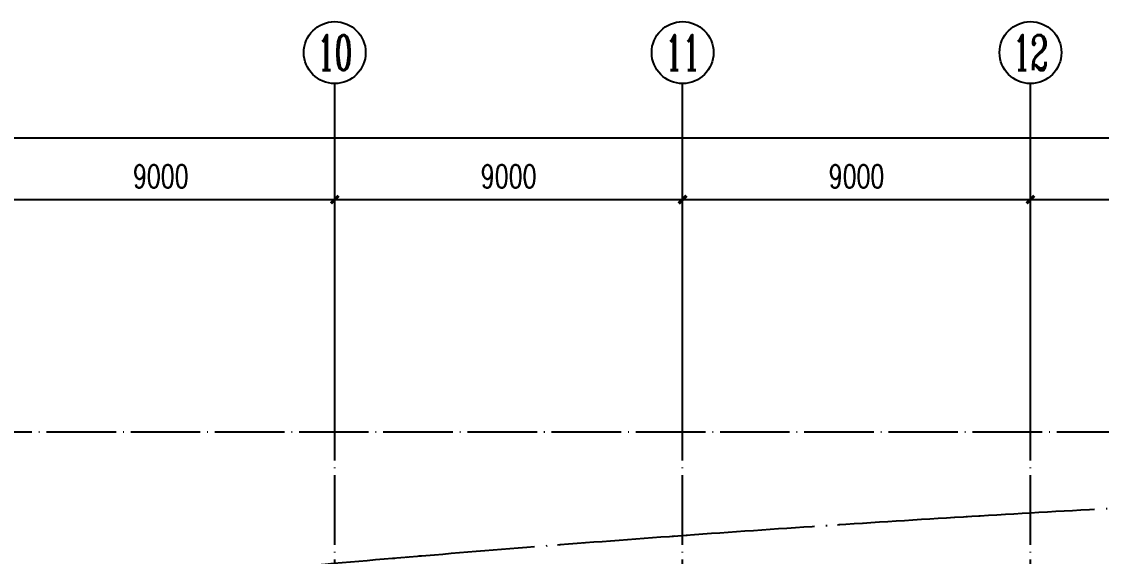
# Model space of a CAD drawing. Extents: x 246015 to 608740, y -108003 to 88400.
# Drawn here: x 371253 to 399189, y 49317 to 63139 of the extents above; entities that cross this region are included whole.
import ezdxf
from ezdxf.enums import TextEntityAlignment as Align

# ---------------------------------------------------------------- set-up
doc = ezdxf.new("R2010")
doc.units = 0
doc.header["$LTSCALE"] = 3000
doc.header["$MEASUREMENT"] = 0
doc.header["$PDMODE"] = 1
doc.linetypes.add('DOTE', pattern=[2.42, 2, -0.2, 0.02, -0.2])
doc.layers.get('0').update_dxf_attribs({"linetype": 'CONTINUOUS'})
doc.layers.get('DEFPOINTS').update_dxf_attribs({"linetype": 'CONTINUOUS'})
for name, color, linetype in [('AXIS', 3, 'CONTINUOUS'), ('AXIS_TEXT', 7, 'CONTINUOUS'), ('dote', 1, 'DOTE')]:
    doc.layers.add(name, color=color, linetype=linetype)
doc.layers.add('红线', color=7, linetype='CONTINUOUS', true_color=0xe0150b)
doc.styles.add('_TCH_AXIS', font='COMPLEX', dxfattribs={"bigfont": 'GBCBIG'})
doc.styles.add('COMPLEX', font='COMPLEX')
doc.styles.add('DIM_FONT', font='simplex.shx', dxfattribs={"width": 0.7, "bigfont": 'hztxt.shx'})
doc.dimstyles.new('DIMN200', dxfattribs={"dimscale": 2, "dimtxt": 300, "dimasz": 100, "dimexe": 250, "dimexo": 300, "dimgap": 150, "dimtad": 1, "dimdec": 0, "dimzin": 0, "dimdsep": 46, "dimtxsty": 'DIM_FONT', "dimblk": 'ARCHTICK', "dimcen": 0.09, "dimclrt": 7, "dimazin": 2, "dimtfac": 1, "dimtdec": 0, "dimtix": 1, "dimtmove": 2, "dimatfit": 3, "dimfxl": 0, "dimtolj": 1, "dimtzin": 0, "dimarcsym": 0})

# ---------------------------------------------------------------- blocks, each defined once
blk = doc.blocks.new('_ARCHTICK')
at = {"color": 0, "linetype": 'ByBlock', "const_width": 0.4}
blk.add_lwpolyline([(-0.5, -0.5), (0.5, 0.5)], dxfattribs=at)
blk = doc.blocks.new('*D1076')
at = {"layer": 'AXIS', "color": 0, "lineweight": -2}
for p, q in [((370354, 54139), (370354, 59039)), ((379354, 54139), (379354, 59039)), ((370354, 58539), (379354, 58539))]:
    blk.add_line(p, q, dxfattribs=at)
at = {"layer": 'DEFPOINTS', "color": 0}
for p in [(379354, 58539), (370354, 53539), (379354, 53539)]:
    blk.add_point(p, dxfattribs=at)
at = {"layer": 'AXIS', "color": 0, "lineweight": -2, "xscale": 200, "yscale": 200, "zscale": 200, "rotation": 180}
blk.add_blockref('_ARCHTICK', (370354, 58539), dxfattribs=at)
at = {"layer": 'AXIS', "color": 0, "lineweight": -2, "xscale": 200, "yscale": 200, "zscale": 200}
blk.add_blockref('_ARCHTICK', (379354, 58539), dxfattribs=at)
at = {"layer": 'AXIS', "color": 7, "insert": (374854, 59139), "char_height": 600, "attachment_point": 5, "style": 'DIM_FONT'}
blk.add_mtext('\\A1;9000', dxfattribs=at)
blk = doc.blocks.new('*D1077')
at = {"layer": 'AXIS', "color": 0, "lineweight": -2}
for p, q in [((379354, 54139), (379354, 59039)), ((388354, 54139), (388354, 59039)), ((379354, 58539), (388354, 58539))]:
    blk.add_line(p, q, dxfattribs=at)
at = {"layer": 'DEFPOINTS', "color": 0}
for p in [(388354, 58539), (379354, 53539), (388354, 53539)]:
    blk.add_point(p, dxfattribs=at)
at = {"layer": 'AXIS', "color": 0, "lineweight": -2, "xscale": 200, "yscale": 200, "zscale": 200, "rotation": 180}
blk.add_blockref('_ARCHTICK', (379354, 58539), dxfattribs=at)
at = {"layer": 'AXIS', "color": 0, "lineweight": -2, "xscale": 200, "yscale": 200, "zscale": 200}
blk.add_blockref('_ARCHTICK', (388354, 58539), dxfattribs=at)
at = {"layer": 'AXIS', "color": 7, "insert": (383854, 59139), "char_height": 600, "attachment_point": 5, "style": 'DIM_FONT'}
blk.add_mtext('\\A1;9000', dxfattribs=at)
blk = doc.blocks.new('*D1078')
at = {"layer": 'AXIS', "color": 0, "lineweight": -2}
for p, q in [((388354, 54139), (388354, 59039)), ((397354, 54139), (397354, 59039)), ((388354, 58539), (397354, 58539))]:
    blk.add_line(p, q, dxfattribs=at)
at = {"layer": 'DEFPOINTS', "color": 0}
for p in [(397354, 58539), (388354, 53539), (397354, 53539)]:
    blk.add_point(p, dxfattribs=at)
at = {"layer": 'AXIS', "color": 0, "lineweight": -2, "xscale": 200, "yscale": 200, "zscale": 200, "rotation": 180}
blk.add_blockref('_ARCHTICK', (388354, 58539), dxfattribs=at)
at = {"layer": 'AXIS', "color": 0, "lineweight": -2, "xscale": 200, "yscale": 200, "zscale": 200}
blk.add_blockref('_ARCHTICK', (397354, 58539), dxfattribs=at)
at = {"layer": 'AXIS', "color": 7, "insert": (392854, 59139), "char_height": 600, "attachment_point": 5, "style": 'DIM_FONT'}
blk.add_mtext('\\A1;9000', dxfattribs=at)
blk = doc.blocks.new('*D1079')
at = {"layer": 'AXIS', "color": 0, "lineweight": -2}
for p, q in [((397354, 54139), (397354, 59039)), ((406354, 54139), (406354, 59039)), ((397354, 58539), (406354, 58539))]:
    blk.add_line(p, q, dxfattribs=at)
at = {"layer": 'DEFPOINTS', "color": 0}
for p in [(406354, 58539), (397354, 53539), (406354, 53539)]:
    blk.add_point(p, dxfattribs=at)
at = {"layer": 'AXIS', "color": 0, "lineweight": -2, "xscale": 200, "yscale": 200, "zscale": 200, "rotation": 180}
blk.add_blockref('_ARCHTICK', (397354, 58539), dxfattribs=at)
at = {"layer": 'AXIS', "color": 0, "lineweight": -2, "xscale": 200, "yscale": 200, "zscale": 200}
blk.add_blockref('_ARCHTICK', (406354, 58539), dxfattribs=at)
at = {"layer": 'AXIS', "color": 7, "insert": (401854, 59139), "char_height": 600, "attachment_point": 5, "style": 'DIM_FONT'}
blk.add_mtext('\\A1;9000', dxfattribs=at)
blk = doc.blocks.new('*D1100')
at = {"layer": 'AXIS', "color": 0, "lineweight": -2}
for p, q in [((299554, 54739), (299554, 60639)), ((553654, 54739), (553654, 60639)), ((299554, 60139), (553654, 60139))]:
    blk.add_line(p, q, dxfattribs=at)
at = {"layer": 'DEFPOINTS', "color": 0}
for p in [(553654, 60139), (299554, 54139), (553654, 54139)]:
    blk.add_point(p, dxfattribs=at)
at = {"layer": 'AXIS', "color": 0, "lineweight": -2, "xscale": 200, "yscale": 200, "zscale": 200, "rotation": 180}
blk.add_blockref('_ARCHTICK', (299554, 60139), dxfattribs=at)
at = {"layer": 'AXIS', "color": 0, "lineweight": -2, "xscale": 200, "yscale": 200, "zscale": 200}
blk.add_blockref('_ARCHTICK', (553654, 60139), dxfattribs=at)
at = {"layer": 'AXIS', "color": 7, "insert": (426604, 60739), "char_height": 600, "attachment_point": 5, "style": 'DIM_FONT'}
blk.add_mtext('\\A1;254100', dxfattribs=at)
blk = doc.blocks.new('_AXISO')
blk.add_circle((0, 0), 0.5)
at = {"layer": 'AXIS_TEXT', "style": 'COMPLEX', "width": 1.041667}
blk.add_attdef('A', text='', height=0.56, dxfattribs=at).set_placement((-0.25, -0.28), (0.25, -0.28), align=Align.FIT)

msp = doc.modelspace()

# ---------------------------------------------------------------- linework, layer by layer
at = {"layer": 'AXIS'}
for p, q in [((379353.9, 53538.6), (379353.9, 61538.6)), ((388353.9, 53538.6), (388353.9, 61538.6)), ((397353.9, 53538.6), (397353.9, 61538.6))]:
    msp.add_line(p, q, dxfattribs=at)
at = {"layer": 'dote', "ltscale": 0.3}
for p, q in [((379353.9, -81061.4), (379353.9, 53538.6)), ((388353.9, -81061.4), (388353.9, 53538.6)), ((397353.9, -81061.4), (397353.9, 53538.6)), ((295667.9, 52538.6), (554353.9, 52538.6))]:
    msp.add_line(p, q, dxfattribs=at)
at = {"layer": '红线', "linetype": 'DOTE'}
msp.add_lwpolyline([(321625.8, 41313.5), (283782, 20451.8), (327022.4, -69761.6, -0.1186699), (571935, -34205), (582107, -28597.6), (543576.1, 41298.8, 0.0913964), (321625.8, 41313.5)], format="xyb", dxfattribs=at)
at = {"layer": '红线', "color": 31, "linetype": 'DOTE', "ltscale": 0.5}
msp.add_lwpolyline([(321625.8, 41313.5), (283782, 20451.8), (327022.4, -69761.6, -0.1186699), (571935, -34205), (582107, -28597.6), (543576.1, 41298.8, 0.0913964), (321625.8, 41313.5)], format="xyb", dxfattribs=at)

# ---------------------------------------------------------------- block references
at = {"layer": 'AXIS'}
ref = msp.add_blockref('_AXISO', (379353.9, 62338.6), dxfattribs=dict(at, xscale=1600, yscale=1600, zscale=1600))
ref.add_attrib('A', '10', dxfattribs={"layer": 'AXIS_TEXT', "height": 905.1, "style": '_TCH_AXIS', "width": 0.724138}).set_placement((378901.3, 61886.1), (379806.4, 61886.1), align=Align.FIT)
ref = msp.add_blockref('_AXISO', (388353.9, 62338.6), dxfattribs=dict(at, xscale=1600, yscale=1600, zscale=1600))
ref.add_attrib('A', '11', dxfattribs={"layer": 'AXIS_TEXT', "height": 905.1, "style": '_TCH_AXIS', "width": 0.875}).set_placement((387901.3, 61886.1), (388806.4, 61886.1), align=Align.FIT)
ref = msp.add_blockref('_AXISO', (397353.9, 62338.6), dxfattribs=dict(at, xscale=1600, yscale=1600, zscale=1600))
ref.add_attrib('A', '12', dxfattribs={"layer": 'AXIS_TEXT', "height": 905.1, "style": '_TCH_AXIS', "width": 0.724138}).set_placement((396901.3, 61886.1), (397806.4, 61886.1), align=Align.FIT)

# ---------------------------------------------------------------- dimensions: what is measured, and where the dimension line sits
for p1, p2, distance, picture, middle in [((299553.9, 54138.6), (553653.9, 54138.6), 6000, '*D1100', (426603.9, 60738.6)), ((370353.9, 53538.6), (379353.9, 53538.6), 5000, '*D1076', (374853.9, 59138.6)), ((379353.9, 53538.6), (388353.9, 53538.6), 5000, '*D1077', (383853.9, 59138.6)), ((388353.9, 53538.6), (397353.9, 53538.6), 5000, '*D1078', (392853.9, 59138.6)), ((397353.9, 53538.6), (406353.9, 53538.6), 5000, '*D1079', (401853.9, 59138.6))]:
    dim = msp.add_aligned_dim(p1=p1, p2=p2, distance=distance, dimstyle='DIMN200', dxfattribs=at)
    dim.commit()
    dim.dimension.update_dxf_attribs({"geometry": picture, "text_midpoint": middle})

doc.saveas('drawing.dxf')
